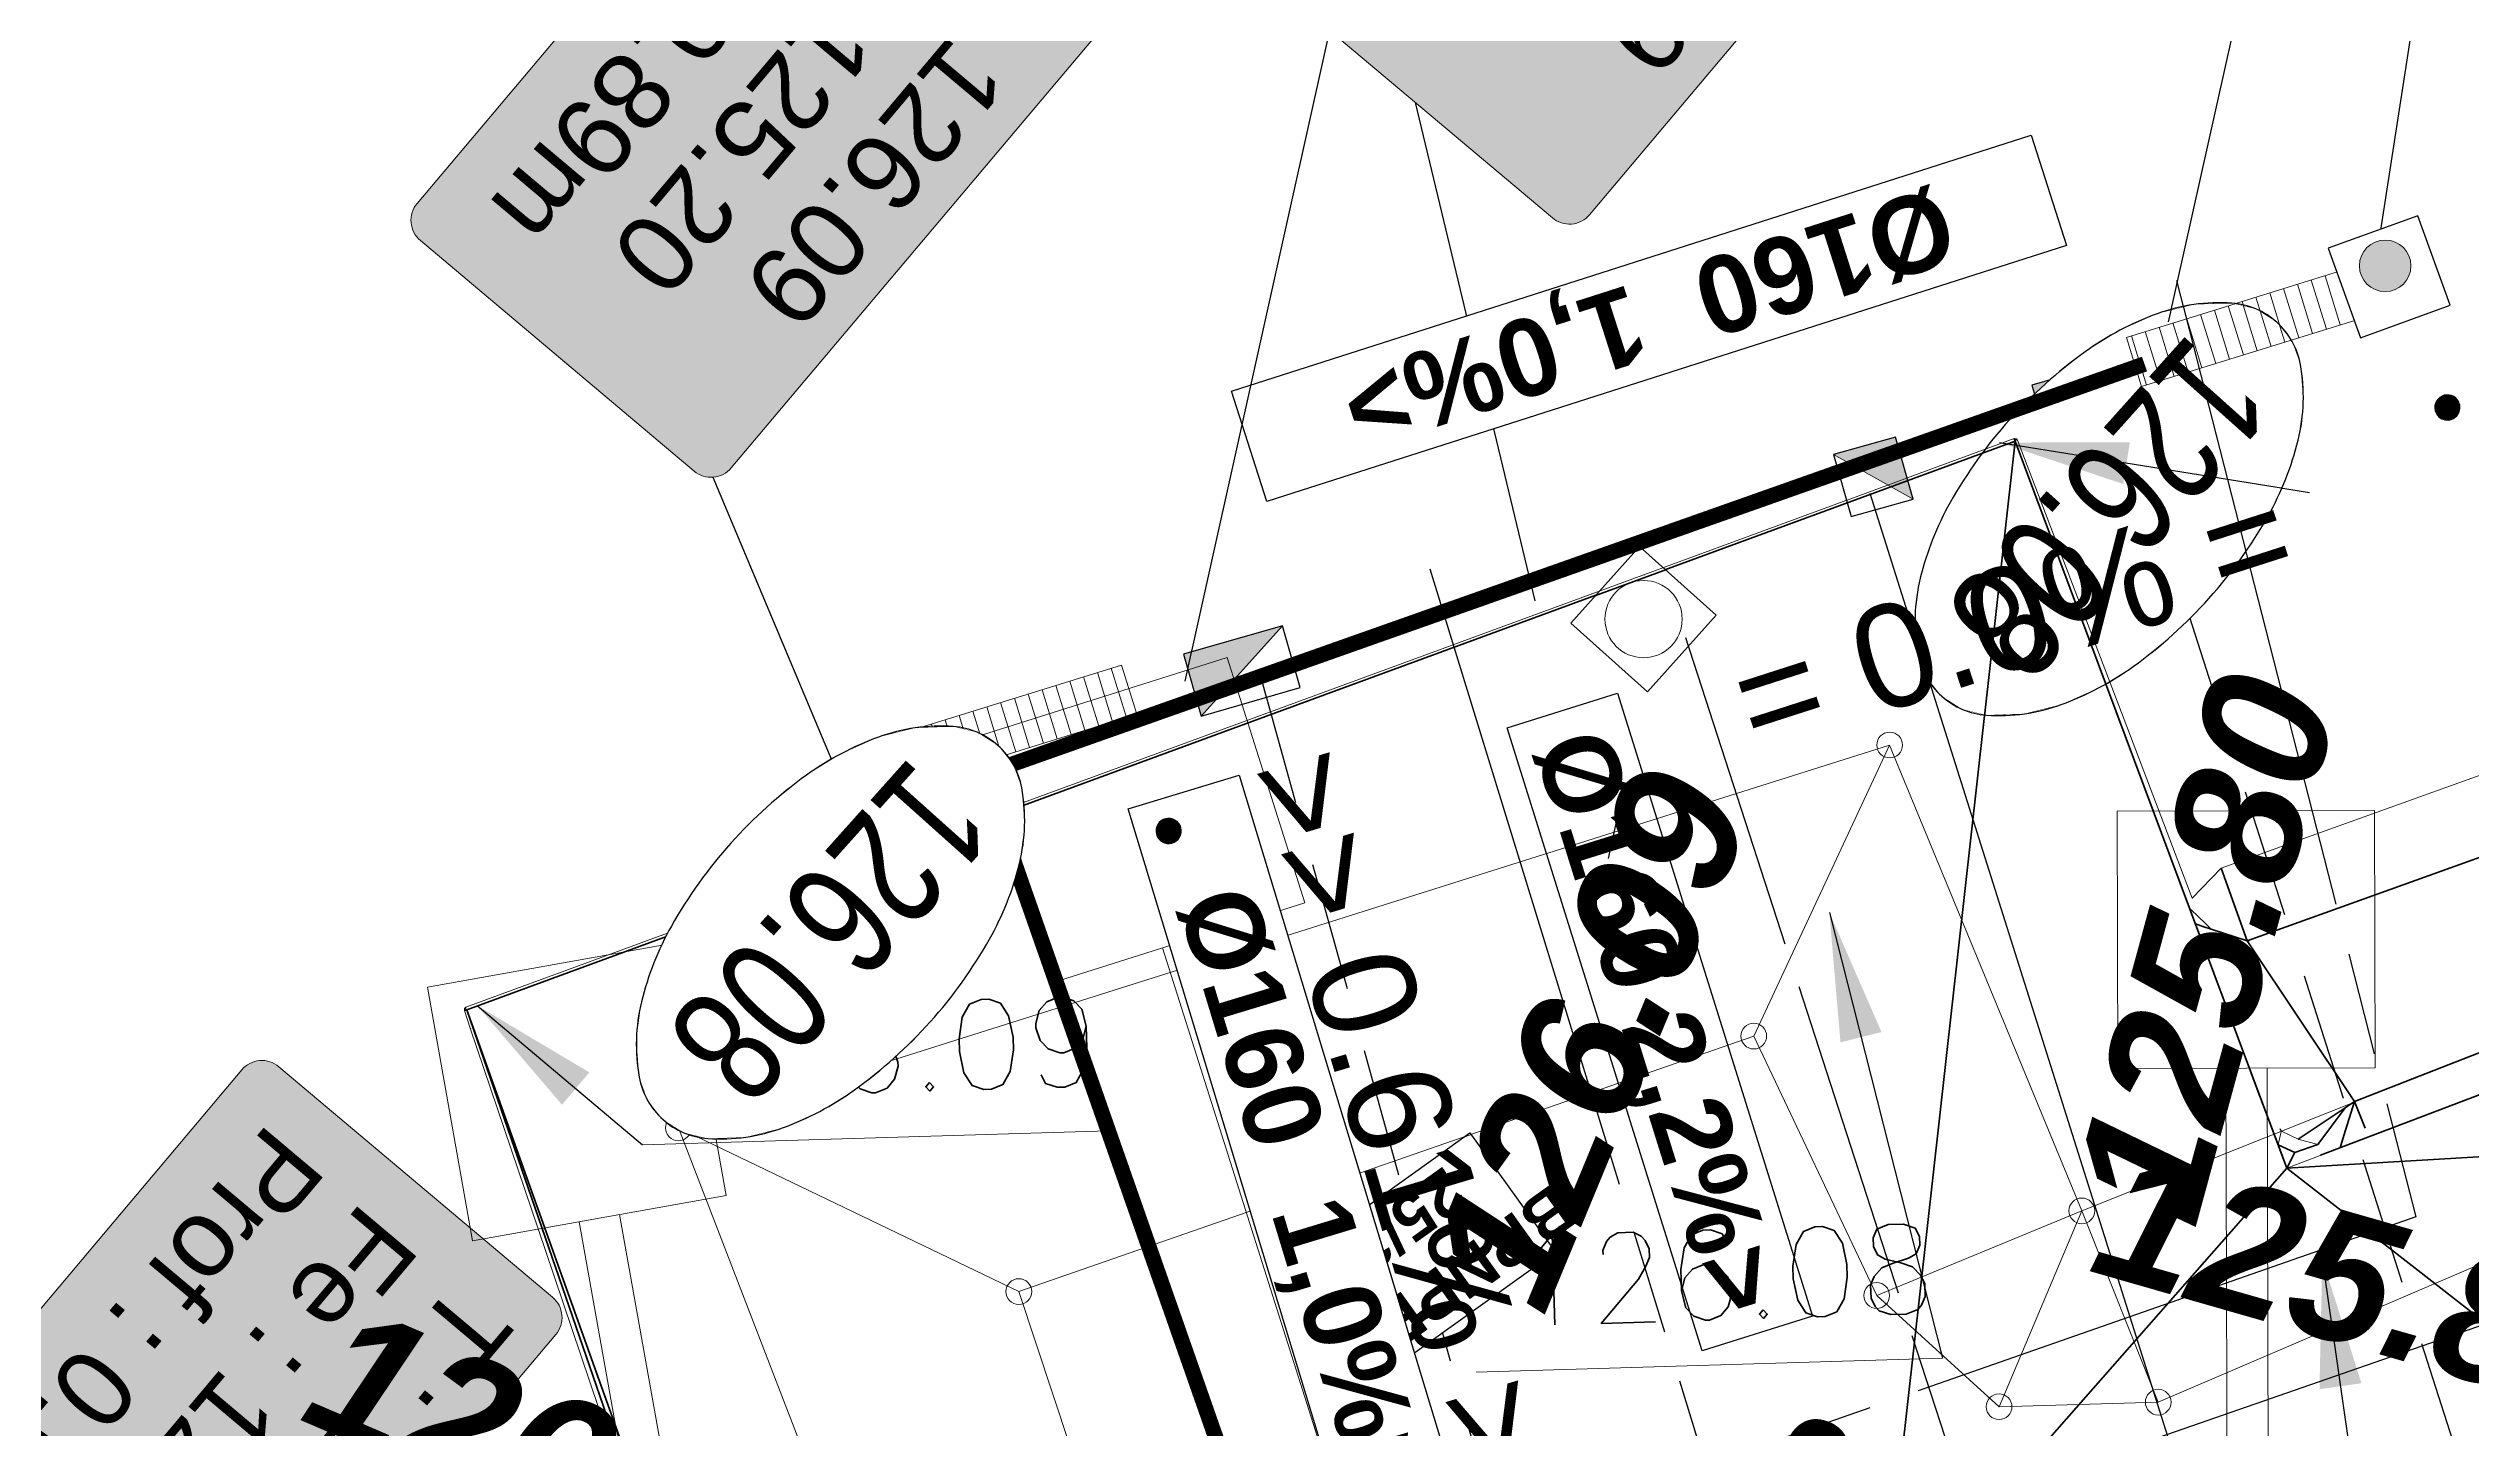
# Model space of a CAD drawing. Header units: metres. Extents: x -2858 to 512, y -1995 to 1252.
# Drawn here: x -1187.4 to -1177.99, y -934.37 to -929.01 of the extents above; entities that cross this region are included whole.
import ezdxf
from ezdxf import colors
from ezdxf.entities.mleader import LeaderData, LeaderLine
from ezdxf.enums import TextEntityAlignment as Align
from ezdxf.lldxf.tags import DXFTag
from ezdxf.math import Vec2, Vec3

# ---------------------------------------------------------------- set-up
doc = ezdxf.new("R2010")
doc.units = ezdxf.units.M
doc.header["$PDMODE"] = 33
doc.header["$PDSIZE"] = 0.1
for name, pattern in [('AEP-3', [3.3, 2.5, -0.2, 0.4, -0.2]), ('CACHEX2', [0.75, 0.5, -0.25]), ('EU-160', [1.425, 1.25, -0.175])]:
    doc.linetypes.add(name, pattern=pattern)
for name, color, linetype in [('04-NIV-COT', 1, 'Continuous'), ('05.2-EP-TXT', 5, 'Continuous'), ('06-EU-TXT', 24, 'Continuous'), ('07-AEP-TXT', 94, 'Continuous'), ('09-BT-4X35+TPC75', 1, 'CACHEX2'), ('09-BT-CFR', 1, 'Continuous'), ('11-TEL-TXT', 6, 'Continuous')]:
    doc.layers.add(name, color=color, linetype=linetype)
for name, color, linetype, lineweight in [('04-NIV-MSQ', 255, 'Continuous', 0), ('05.1-EP-U300', 5, 'Continuous', 30), ('05.2-EP-400PVC', 5, 'Continuous', 30), ('05.2-EP-RGD', 5, 'Continuous', 30), ('06-EU-160PVC', 24, 'EU-160', 30), ('06-EU-RGD', 24, 'Continuous', 30), ('07-AEP-BRT', 94, 'AEP-3', 30), ('11-TEL-CFR', 6, 'Continuous', 30), ('11-TEL-PVC45X3', 6, 'Continuous', 30)]:
    doc.layers.add(name, color=color, linetype=linetype, lineweight=lineweight)
for name, color, linetype, lineweight, true_color in [('Ass - EP - Regards', 5, 'Continuous', 0, 0x0000ff), ('Ass - EP - Réseau', 5, 'Continuous', 0, 0x0000ff), ('Ass - EP - Textes - Regards', 5, 'Continuous', 0, 0x0000ff), ('Ass - EU - Regards', 1, 'Continuous', 0, 0xff0000), ('Ass - EU - Réseau', 1, 'Continuous', 0, 0xff0000), ('Ass - EU - Textes - Regards', 1, 'Continuous', 0, 0xff0000), ('Surface Projet - Textes - Altitudes', 7, 'Continuous', 0, 0x333399), ('Surface PROJET VOIRIE - Cotations - Cotation Points', 7, 'Continuous', 0, 0xc02000), ('Surface PROJET VOIRIE - Entrées en terre talus', 5, 'Continuous', 0, 0x0000ff), ("Surface PROJET VOIRIE - Réseaux d'écoulement", 7, 'Ligne écoulement', 70, 0x33cccc), ('Surface PROJET VOIRIE - Surfaces projet', 7, 'Continuous', 0, 0x333399), ('Surface PROJET VOIRIE - Textes - Altitudes', 7, 'Continuous', 0, 0x333399), ('Surface PROJET VOIRIE - Textes - Pente des côtés', 7, 'Continuous', 0, 0x333399), ("TERRAIN APRES TERR BAT - Lignes d'arêtes", 7, 'Continuous', 0, 0xc04040), ('TERRAIN APRES TERR BAT - Points', 7, 'Continuous', 0, 0x808000)]:
    doc.layers.add(name, color=color, linetype=linetype, lineweight=lineweight, true_color=true_color)
doc.layers.add('DWG_MENSURA_(81 - 06-EU-TXT', color=7, linetype='Continuous', true_color=0x7f1f00)
doc.styles.add('Altitude Surfaces projet', font='arialbi.ttf', dxfattribs={"height": 0.5})
doc.styles.add('ARIAL', font='arial.ttf')
doc.styles.add('ARIAL GRAS', font='arialbd.ttf')
doc.styles.add('Cotation', font='romans.shx')
doc.styles.add('CoteHor.3', font='arial.ttf', dxfattribs={"height": 0.0017})
doc.styles.add('Couches géologiques', font='arial.ttf', dxfattribs={"height": 0.3})
doc.styles.add('Mensura_Standard', font='arial.ttf', dxfattribs={"height": 1})
doc.styles.add('Pente Surfaces projet', font='arial.ttf', dxfattribs={"height": 0.4})
doc.styles.get("Standard").update_dxf_attribs({"font": 'arial.ttf'})
tags = doc.linetypes.add('Ligne écoulement', pattern='A,5,[">",Mensura_Standard,S=2,R=0,X=0,Y=-1],0', length=5).pattern_tags.tags
tags[13:14] = [DXFTag(74, 4), DXFTag(75, 0), DXFTag(340, '0'), DXFTag(46, 0.0), DXFTag(50, 0.0), DXFTag(44, 0.0), DXFTag(45, 0.0)]
doc.dimstyles.get("Standard").update_dxf_attribs({"dimtxt": 0.18, "dimasz": 0.18, "dimexe": 0.18, "dimexo": 0.0625, "dimgap": 0.09, "dimtad": 0, "dimtih": 1, "dimtoh": 1, "dimdec": 4, "dimzin": 0, "dimdsep": 46, "dimtxsty": 'Standard', "dimcen": 0.09, "dimadec": 0, "dimazin": 0, "dimtfac": 1, "dimtdec": 4, "dimtofl": 0, "dimtmove": 0, "dimatfit": 3, "dimfxl": 1, "dimtolj": 1, "dimtzin": 0, "dimarcsym": 0})

# ---------------------------------------------------------------- blocks, each defined once
blk = doc.blocks.new('EU-TAB315')
at = {"color": 255, "lineweight": 0}
blk.add_wipeout([(0.2, 0.2), (-0.2, 0.2), (-0.2, -0.2), (0.2, -0.2)], dxfattribs=at)
blk.add_lwpolyline([(0.2, 0.2), (-0.2, 0.2), (-0.2, -0.2), (0.2, -0.2)], close=True)
at = {"lineweight": 9}
blk.add_circle((0, 0), 0.15, dxfattribs=at)
blk = doc.blocks.new('COFFRET')
at = {"color": 255, "lineweight": 0}
blk.add_wipeout([(-0.05, 0), (0.05, 0), (0.05, 0.1), (-0.05, 0.1)], dxfattribs=at)
at = {"lineweight": 0}
h = blk.add_hatch(color=256, dxfattribs=at)
h.dxf.hatch_style = 1
h.paths.add_polyline_path([(0.05, 0.1), (-0.05, 0), (0.05, 0)])
blk.add_lwpolyline([(-0.05, 0), (0.05, 0), (0.05, 0.1), (-0.05, 0.1)], close=True)
at = {"lineweight": 0, "flags": 128}
blk.add_lwpolyline([(0.05, 0.1), (-0.05, 0)], dxfattribs=at)
blk = doc.blocks.new('NIV-HG')
h = blk.add_hatch(color=256)
edge = h.paths.add_edge_path()
edge.add_arc((0.1, -0.1), 0.0187, 180, 360)
edge.add_arc((0.1, -0.1), 0.0187, 0, 180)
blk.add_lwpolyline([(0.0812, -0.1, 1), (0.1187, -0.1, 1)], format="xyb", close=True)
at = {"layer": '04-NIV-MSQ', "flags": 128}
blk.add_lwpolyline([(0.175, -0.375), (0.1811, -0.3387), (0.1985, -0.3063), (0.2379, -0.2654), (0.2848, -0.2336), (0.3404, -0.2087), (0.3988, -0.1915), (0.4739, -0.1791), (0.55, -0.175), (0.6261, -0.1791), (0.7012, -0.1915), (0.7596, -0.2087), (0.8152, -0.2336), (0.8621, -0.2654), (0.9015, -0.3063), (0.9189, -0.3387), (0.925, -0.375), (0.9189, -0.4113), (0.9015, -0.4437), (0.8621, -0.4846), (0.8152, -0.5164), (0.7596, -0.5413), (0.7012, -0.5585), (0.6261, -0.5709), (0.55, -0.575), (0.4739, -0.5709), (0.3988, -0.5585), (0.3404, -0.5413), (0.2848, -0.5164), (0.2379, -0.4846), (0.1985, -0.4437), (0.1811, -0.4113)], close=True, dxfattribs=at)
blk.add_wipeout([(0.175, -0.375), (0.1811, -0.3387), (0.1985, -0.3063), (0.2379, -0.2654), (0.2848, -0.2336), (0.3404, -0.2087), (0.3988, -0.1915), (0.4739, -0.1791), (0.55, -0.175), (0.6261, -0.1791), (0.7012, -0.1915), (0.7596, -0.2087), (0.8152, -0.2336), (0.8621, -0.2654), (0.9015, -0.3063), (0.9189, -0.3387), (0.925, -0.375), (0.9189, -0.4113), (0.9015, -0.4437), (0.8621, -0.4846), (0.8152, -0.5164), (0.7596, -0.5413), (0.7012, -0.5585), (0.6261, -0.5709), (0.55, -0.575), (0.4739, -0.5709), (0.3988, -0.5585), (0.3404, -0.5413), (0.2848, -0.5164), (0.2379, -0.4846), (0.1985, -0.4437), (0.1811, -0.4113)]).dxf.layer = '04-NIV-MSQ'
blk.add_lwpolyline([(0.175, -0.375, 0.166601), (0.1985, -0.4437, 0.105514), (0.2848, -0.5164, 0.068239), (0.3988, -0.5585, 0.054409), (0.55, -0.575, 0.054409), (0.7012, -0.5585, 0.068239), (0.8152, -0.5164, 0.105514), (0.9015, -0.4437, 0.166601), (0.925, -0.375, 0.166601), (0.9015, -0.3063, 0.105514), (0.8152, -0.2336, 0.068239), (0.7012, -0.1915, 0.054409), (0.55, -0.175, 0.054409), (0.3988, -0.1915, 0.068239), (0.2848, -0.2336, 0.105514), (0.1985, -0.3063, 0.166601)], format="xyb", close=True)
at = {"style": 'ARIAL', "width": 0.75}
blk.add_attdef('COTE', text='', height=0.175, dxfattribs=at).set_placement((0.55, -0.375), align=Align.MIDDLE_CENTER)
blk = doc.blocks.new('MENSURA_LEADER19', base_point=(-1135.2049, -950.979))
at = {"layer": 'Surface PROJET VOIRIE - Cotations - Cotation Points'}
blk.add_line((-1135.2049, -950.979), (-1135.2049, -950.979), dxfattribs=at)
blk = doc.blocks.new('MENSURA_LEADER20', base_point=(-1141.7514, -953.3165))
at = {"layer": 'Surface PROJET VOIRIE - Cotations - Cotation Points'}
blk.add_line((-1141.7514, -953.3165), (-1139.9406, -953.3165), dxfattribs=at)
at = {"layer": 'Surface PROJET VOIRIE - Cotations - Cotation Points', "style": 'Cotation'}
blk.add_text('126.09', height=0.35, dxfattribs=at).set_placement((-1141.6055, -952.7915), align=Align.TOP_LEFT)
blk = doc.blocks.new('MENSURA_LEADER21', base_point=(-1138.5415, -954.2968))
at = {"layer": 'Surface PROJET VOIRIE - Cotations - Cotation Points'}
blk.add_line((-1138.5415, -954.2968), (-1136.7308, -954.2968), dxfattribs=at)
at = {"layer": 'Surface PROJET VOIRIE - Cotations - Cotation Points', "style": 'Cotation'}
blk.add_text('126.08', height=0.35, dxfattribs=at).set_placement((-1138.3957, -953.7718), align=Align.TOP_LEFT)
blk = doc.blocks.new('MENSURA_LEADER259', base_point=(-1141.8126, -948.858))
at = {"layer": 'Ass - EP - Textes - Regards', "true_color": 0xffffff}
h = blk.add_hatch(color=7, dxfattribs=at)
edge = h.paths.add_edge_path(flags=0)
edge.add_arc((-1143.4955, -950.8912), 0.1024, 138.16176, 228.16176)
edge.add_line((-1143.5638, -950.9676), (-1142.5281, -951.8948))
edge.add_arc((-1142.4598, -951.8185), 0.1024, 228.16176, 318.16176)
edge.add_line((-1142.3834, -951.8868), (-1140.6926, -949.9982))
edge.add_arc((-1140.7689, -949.9299), 0.1024, 318.16176, 408.16176)
edge.add_line((-1140.7006, -949.8536), (-1141.7363, -948.9263))
edge.add_arc((-1141.8046, -949.0026), 0.1024, 48.16176, 138.16176)
edge.add_line((-1141.8809, -948.9343), (-1143.5718, -950.8229))
at = {"layer": 'Ass - EP - Textes - Regards', "color": 5, "true_color": 0x0000ff, "flags": 128}
blk.add_lwpolyline([(-1143.5718, -950.8229), (-1143.5718, -950.8229, 0.414214), (-1143.5638, -950.9676), (-1142.5281, -951.8948), (-1142.5281, -951.8948, 0.414214), (-1142.3834, -951.8868), (-1140.6926, -949.9982), (-1140.6926, -949.9982, 0.414214), (-1140.7006, -949.8536), (-1141.7363, -948.9263), (-1141.7363, -948.9263, 0.414214), (-1141.8809, -948.9343)], format="xyb", close=True, dxfattribs=at)
at = {"layer": 'Ass - EP - Textes - Regards', "color": 5, "true_color": 0x0000ff, "style": 'Couches géologiques'}
for s, p in [('Prof : 0.89m', (-1141.556, -949.336)), ('Fe : 125.20', (-1141.2021, -949.6529)), ('T : 126.09', (-1140.8482, -949.9697))]:
    blk.add_text(s, height=0.3, rotation=228.16176, dxfattribs=at).set_placement(p, align=Align.TOP_LEFT)
blk = doc.blocks.new('Default_SymbolReg')
at = {"color": 7, "linetype": 'Continuous', "lineweight": 0, "flags": 128}
blk.add_lwpolyline([(-0.5, -0.5), (-0.5, 0.5), (0.5, 0.5), (0.5, -0.5), (-0.5, -0.5)], dxfattribs=at)
blk = doc.blocks.new('MENSURA_LEADER292', base_point=(-1137.3959, -946.7876))
at = {"layer": 'Ass - EU - Textes - Regards', "true_color": 0xffffff}
h = blk.add_hatch(color=7, dxfattribs=at)
edge = h.paths.add_edge_path(flags=0)
edge.add_arc((-1139.0788, -948.8208), 0.1024, 138.16176, 228.16176)
edge.add_line((-1139.1471, -948.8971), (-1138.1114, -949.8244))
edge.add_arc((-1138.0431, -949.7481), 0.1024, 228.16176, 318.16176)
edge.add_line((-1137.9668, -949.8164), (-1136.2759, -947.9278))
edge.add_arc((-1136.3522, -947.8595), 0.1024, 318.16176, 408.16176)
edge.add_line((-1136.2839, -947.7832), (-1137.3196, -946.8559))
edge.add_arc((-1137.3879, -946.9322), 0.1024, 48.16176, 138.16176)
edge.add_line((-1137.4642, -946.8639), (-1139.1551, -948.7525))
at = {"layer": 'Ass - EU - Textes - Regards', "color": 1, "true_color": 0xff0000, "flags": 128}
blk.add_lwpolyline([(-1139.1551, -948.7525), (-1139.1551, -948.7525, 0.414214), (-1139.1471, -948.8971), (-1138.1114, -949.8244), (-1138.1114, -949.8244, 0.414214), (-1137.9668, -949.8164), (-1136.2759, -947.9278), (-1136.2759, -947.9278, 0.414214), (-1136.2839, -947.7832), (-1137.3196, -946.8559), (-1137.3196, -946.8559, 0.414214), (-1137.4642, -946.8639)], format="xyb", close=True, dxfattribs=at)
at = {"layer": 'Ass - EU - Textes - Regards', "color": 1, "true_color": 0xff0000, "style": 'Couches géologiques'}
for s, p in [('Prof : 0.69m', (-1137.1393, -947.2656)), ('Fe : 125.40', (-1136.7854, -947.5824)), ('T : 126.09', (-1136.4316, -947.8993))]:
    blk.add_text(s, height=0.3, rotation=228.16176, dxfattribs=at).set_placement(p, align=Align.TOP_LEFT)
blk = doc.blocks.new('MENSURA_LEADER302', base_point=(-1144.7505, -953.7804))
at = {"layer": 'Ass - EU - Textes - Regards', "true_color": 0xffffff}
h = blk.add_hatch(color=7, dxfattribs=at)
edge = h.paths.add_edge_path(flags=0)
edge.add_arc((-1146.4334, -955.8136), 0.1024, 138.16176, 228.16176)
edge.add_line((-1146.5017, -955.89), (-1145.466, -956.8172))
edge.add_arc((-1145.3977, -956.7409), 0.1024, 228.16176, 318.16176)
edge.add_line((-1145.3214, -956.8092), (-1143.6305, -954.9206))
edge.add_arc((-1143.7068, -954.8523), 0.1024, 318.16176, 408.16176)
edge.add_line((-1143.6385, -954.776), (-1144.6742, -953.8487))
edge.add_arc((-1144.7425, -953.925), 0.1024, 48.16176, 138.16176)
edge.add_line((-1144.8188, -953.8567), (-1146.5097, -955.7453))
at = {"layer": 'Ass - EU - Textes - Regards', "color": 1, "true_color": 0xff0000, "flags": 128}
blk.add_lwpolyline([(-1146.5097, -955.7453), (-1146.5097, -955.7453, 0.414214), (-1146.5017, -955.89), (-1145.466, -956.8172), (-1145.466, -956.8172, 0.414214), (-1145.3214, -956.8092), (-1143.6305, -954.9206), (-1143.6305, -954.9206, 0.414214), (-1143.6385, -954.776), (-1144.6742, -953.8487), (-1144.6742, -953.8487, 0.414214), (-1144.8188, -953.8567)], format="xyb", close=True, dxfattribs=at)
at = {"layer": 'Ass - EU - Textes - Regards', "color": 1, "true_color": 0xff0000, "style": 'Couches géologiques'}
for s, p in [('Prof : 0.63m', (-1144.4939, -954.2584)), ('Fe : 125.40', (-1144.14, -954.5753)), ('T : 126.03', (-1143.7862, -954.8921))]:
    blk.add_text(s, height=0.3, rotation=228.16176, dxfattribs=at).set_placement(p, align=Align.TOP_LEFT)
blk = doc.blocks.new('EP-PDC')
at = {"color": 255, "lineweight": 0}
blk.add_wipeout([(0.185, 0.185), (-0.185, 0.185), (-0.185, -0.185), (0.185, -0.185)], dxfattribs=at)
at = {"lineweight": 0}
h = blk.add_hatch(color=256, dxfattribs=at)
h.dxf.hatch_style = 1
edge = h.paths.add_edge_path()
edge.add_arc((0, -0.045), 0.1, 0, 360)
blk.add_lwpolyline([(0.185, 0.185), (-0.185, 0.185), (-0.185, -0.185), (0.185, -0.185)], close=True)
blk.add_circle((0, -0.045), 0.1, dxfattribs=at)
blk = doc.blocks.new('_None')
blk = doc.blocks.new('PENTE')
at = {"layer": 'Surface PROJET VOIRIE - Textes - Pente des côtés', "color": 24, "true_color": 0x993300, "style": 'Pente Surfaces projet'}
for s, rotation, p in [('>> 0.61% >>', 63.03058, (3062.9665, -582.0713)), ('= 0.0% =', 154.20387, (3059.8491, -581.9583))]:
    blk.add_text(s, height=0.4, rotation=rotation, dxfattribs=at).set_placement(p, align=Align.MIDDLE_CENTER)
blk = doc.blocks.new('ALTI')
at = {"layer": 'Surface PROJET VOIRIE - Textes - Altitudes', "color": 96, "true_color": 0x008000, "style": 'Altitude Surfaces projet'}
for rotation, p in [(115.81677, (3590.0818, -871.6205)), (206.60818, (3590.0219, -871.5279))]:
    blk.add_text('125.80', height=0.5, rotation=rotation, dxfattribs=at).set_placement(p, align=Align.MIDDLE_LEFT)
at = {"layer": 'Surface PROJET VOIRIE - Textes - Altitudes', "color": 24, "true_color": 0x993300, "style": 'Altitude Surfaces projet'}
for s, rotation, p in [('126.03', 202.21983, (3593.335, -870.9419)), ('126.09', 199.35947, (3591.9329, -873.1978)), ('126.09', 108.61722, (3595.1343, -876.383))]:
    blk.add_text(s, height=0.5, rotation=rotation, dxfattribs=at).set_placement(p, align=Align.MIDDLE_LEFT)
blk = doc.blocks.new('ASSAI')
at = {"layer": 'Ass - EP - Réseau', "flags": 128}
for points in [[(1275.0359, -317.2098), (1276.5474, -315.8488)], [(1275.143, -317.3287), (1276.7022, -315.9248)], [(1279.7264, -321.5973), (1281.8289, -318.9091)], [(1279.8524, -321.6959), (1281.9757, -318.9812)]]:
    blk.add_lwpolyline(points, dxfattribs=at)
at = {"layer": 'Ass - EU - Réseau', "flags": 128}
for points in [[(1277.4113, -320.6361), (1279.6972, -316.7686)], [(1277.5491, -320.7175), (1279.8394, -316.8425)]]:
    blk.add_lwpolyline(points, dxfattribs=at)
at = {"layer": 'DWG_MENSURA_(81 - 06-EU-TXT', "linetype": 'Continuous'}
blk.add_line((1275.8884, -319.8004), (1276.1356, -319.6598), dxfattribs=at)
at = {"layer": 'Surface PROJET VOIRIE - Entrées en terre talus', "flags": 128}
blk.add_lwpolyline([(1286.1854, -321.4027), (1282.2021, -319.3063), (1281.7916, -319.3184), (1281.7777, -319.3619), (1281.1381, -319.7492), (1280.0231, -321.7187), (1279.5737, -322.5124), (1279.5384, -322.5748), (1279.5384, -322.5748), (1279.5325, -322.5795), (1279.525, -322.5788), (1279.054, -322.3285), (1275.2259, -320.2938), (1274.5631, -319.9415), (1273.8692, -319.5726), (1273.8644, -319.5668), (1273.8651, -319.5592), (1274.3844, -318.5529), (1274.7382, -317.8676), (1274.5766, -317.8609), (1271.7663, -316.3413)], dxfattribs=at)
blk.add_lwpolyline([(1275.1829, -317.0059), (1275.2294, -316.9798), (1275.2077, -316.9118), (1275.2077, -316.9118), (1275.1257, -316.8658), (1275.1617, -316.9362), (1275.1806, -317.0048), (1275.1777, -317.0161)], close=True, dxfattribs=at)
at = {"layer": "Surface PROJET VOIRIE - Réseaux d'écoulement", "flags": 128}
for points in [[(1273.8644, -319.5668), (1273.8739, -319.5638), (1274.7737, -317.8485), (1275.2743, -316.8943), (1274.9696, -312.4204), (1274.9696, -312.4204), (1274.993, -312.3738), (1275.019, -312.3222), (1273.7411, -311.6267)], [(1275.0913, -317.2432), (1275.2294, -316.9798), (1275.2294, -316.9798), (1275.2743, -316.8943), (1271.2101, -312.8619), (1269.5565, -311.9658), (1269.3549, -311.862)], [(1275.15, -316.83), (1268.6725, -313.4802)], [(1268.5641, -313.665), (1274.9052, -316.8706)], [(1274.9052, -316.8706), (1268.5641, -313.665)], [(1274.7193, -317.597), (1269.1211, -314.57)], [(1269.1211, -314.57), (1274.7193, -317.597)], [(1273.8692, -319.5726), (1273.8739, -319.5638), (1277.6526, -316.8726), (1278.2521, -316.4457), (1279.1038, -316.0994)], [(1279.5384, -322.5748), (1279.5297, -322.5699), (1281.1159, -319.7276), (1279.52, -317.0928), (1279.5188, -317.0919), (1279.4339, -317.029), (1279.1376, -316.1137)], [(1274.9558, -316.7706), (1274.9052, -316.8706)], [(1275.0774, -316.7925), (1275.0317, -316.8132), (1274.9052, -316.8706)], [(1274.7193, -317.597), (1274.9052, -316.8706)], [(1274.9052, -316.8706), (1274.7193, -317.597)], [(1275.2077, -316.9118), (1275.1257, -316.8658), (1274.9478, -316.8815), (1274.9052, -316.8706)], [(1275.1617, -316.9362), (1274.9478, -316.8815)], [(1275.2743, -316.8943), (1275.2077, -316.9118)], [(1275.2743, -316.8943), (1277.6526, -316.8726)], [(1275.0913, -317.2432), (1275.2294, -316.9798)], [(1275.2294, -316.9798), (1275.2077, -316.9118)], [(1275.2077, -316.9118), (1275.2077, -316.9118)], [(1275.2077, -316.9118), (1275.2077, -316.9118)], [(1279.5325, -322.5795), (1279.5297, -322.5699), (1281.0934, -319.6916), (1279.5188, -317.0919)], [(1274.5766, -317.8609), (1274.7193, -317.597)], [(1274.7737, -317.8485), (1274.776, -317.7943), (1274.777, -317.7701), (1274.7786, -317.7325), (1274.7193, -317.597)], [(1274.804, -317.7907), (1274.792, -317.7633), (1274.7786, -317.7325)], [(1273.8739, -319.5638), (1279.5297, -322.5699)], [(1279.5297, -322.5699), (1273.8739, -319.5638)]]:
    blk.add_lwpolyline(points, dxfattribs=at)
at = {"layer": 'Surface PROJET VOIRIE - Surfaces projet', "flags": 128}
blk.add_lwpolyline([(1268.5535, -313.4187), (1275.2743, -316.8943), (1273.8739, -319.5638), (1279.5297, -322.5699), (1281.1159, -319.7276), (1282.1949, -319.0741), (1288.5483, -322.6113), (1289.4599, -321.1208), (1280.0773, -316.0017), (1279.4339, -317.029), (1278.2521, -316.4457), (1279.0381, -314.6536), (1272.4744, -311.0508)], dxfattribs=at)
blk.add_lwpolyline([(1274.7193, -317.597), (1269.1211, -314.57), (1264.5432, -322.6688), (1270.2428, -326.336), (1270.8725, -325.8484), (1275.7632, -328.747), (1276.8592, -328.1868), (1282.4522, -331.0641), (1286.9527, -322.962), (1288.187, -323.1005), (1283.2183, -331.2168), (1281.5502, -332.744), (1277.7642, -334.1341), (1271.2411, -333.3804), (1261.5107, -331.7591), (1257.6819, -330.574), (1262.2695, -322.8448), (1268.4289, -313.5967), (1274.9052, -316.8706)], close=True, dxfattribs=at)
at = {"layer": "TERRAIN APRES TERR BAT - Lignes d'arêtes", "flags": 128}
for points in [[(1287.9887, -321.7404), (1282.3993, -318.6486), (1282.3993, -318.6486), (1281.1807, -318.0457), (1280.5019, -317.9886), (1279.9624, -318.417), (1279.9624, -318.417), (1278.9157, -320.2425), (1276.2726, -318.7783), (1276.2726, -318.7783), (1276.7049, -317.7506), (1276.7098, -317.1084), (1276.2844, -316.6597), (1273.8568, -315.5294)], [(1276.2844, -316.6597), (1275.9287, -317.3762), (1268.8033, -313.8384)], [(1275.9287, -317.3762), (1276.7098, -317.1084)], [(1276.2726, -318.7783), (1275.0784, -319.1392), (1275.9287, -317.3762), (1276.7049, -317.7506)], [(1279.9624, -318.417), (1280.7675, -318.8287), (1279.3237, -321.6519), (1278.9157, -320.2425), (1278.9157, -320.2425)], [(1279.3237, -321.6519), (1275.0784, -319.1392)]]:
    blk.add_lwpolyline(points, dxfattribs=at)
at = {"layer": 'TERRAIN APRES TERR BAT - Points'}
for p in [(1276.2844, -316.6597), (1276.2844, -316.6597), (1276.7098, -317.1084), (1276.7098, -317.1084), (1275.9287, -317.3762), (1276.7049, -317.7506), (1276.7049, -317.7506), (1276.2726, -318.7783), (1276.2726, -318.7783), (1276.2726, -318.7783), (1276.2726, -318.7783), (1275.0784, -319.1392), (1278.9157, -320.2425), (1278.9157, -320.2425), (1278.9157, -320.2425), (1279.3237, -321.6519)]:
    blk.add_point(p, dxfattribs=at)
at = {"layer": 'Ass - EP - Regards'}
for p, rotation in [((1274.7179, -317.6038), 221.9988231136932), ((1279.4813, -322.0404), 51.96916150675439)]:
    blk.add_blockref('Default_SymbolReg', p, dxfattribs=dict(at, rotation=rotation))
at = {"layer": 'Ass - EP - Textes - Regards', "rotation": 133.5650505867652}
blk.add_blockref('MENSURA_LEADER259', (1274.6889, -324.8821), dxfattribs=at)
at = {"layer": 'Ass - EU - Regards', "rotation": 59.41440057160931}
blk.add_blockref('Default_SymbolReg', (1277.2258, -321.1072), dxfattribs=at)
at = {"layer": 'Ass - EU - Textes - Regards', "rotation": 133.5650505867652}
for name, p in [('MENSURA_LEADER292', (1271.7333, -323.0552)), ('MENSURA_LEADER302', (1280.1847, -323.0685))]:
    blk.add_blockref(name, p, dxfattribs=at)
at = {"layer": 'Surface PROJET VOIRIE - Cotations - Cotation Points', "rotation": 133.5650505867652}
for name, p in [('MENSURA_LEADER21', (1277.964, -318.7101)), ('MENSURA_LEADER19', (1273.2604, -318.5789)), ('MENSURA_LEADER20', (1279.4658, -321.7115))]:
    blk.add_blockref(name, p, dxfattribs=at)
at = {"layer": 'Surface PROJET VOIRIE - Textes - Altitudes', "color": 96, "true_color": 0x008000, "style": 'CoteHor.3'}
for rotation, p in [(204.41273, (1274.9023, -316.8719)), (113.62132, (1274.718, -317.594))]:
    blk.add_text('125.80', height=0.0017, rotation=rotation, dxfattribs=at).set_placement(p, align=Align.MIDDLE_LEFT)
at = {"layer": 'Surface PROJET VOIRIE - Textes - Altitudes', "color": 105, "true_color": 0x339966, "style": 'CoteHor.3'}
for s, p in [('126.03', (1275.126, -316.8656)), ('126.04', (1275.208, -316.9115)), ('126.04', (1275.208, -316.9115)), ('126.06', (1275.162, -316.936)), ('126.10', (1275.1809, -317.0045)), ('126.10', (1275.1832, -317.0056)), ('126.07', (1275.2297, -316.9796)), ('126.10', (1275.178, -317.0158)), ('126.10', (1274.5769, -317.8606)), ('126.10', (1274.7385, -317.8673)), ('126.10', (1274.3847, -318.5526)), ('126.10', (1273.8647, -319.5665)), ('126.10', (1273.8654, -319.5589)), ('126.10', (1273.8695, -319.5723)), ('126.10', (1274.5634, -319.9412)), ('126.10', (1275.2262, -320.2935)), ('126.10', (1280.0234, -321.7184)), ('126.10', (1279.0544, -322.3282)), ('126.10', (1279.574, -322.5121)), ('126.10', (1279.5253, -322.5785)), ('126.10', (1279.5328, -322.5792)), ('126.10', (1279.5387, -322.5745)), ('126.10', (1279.5387, -322.5745))]:
    blk.add_text(s, height=0.0017, rotation=133.56505, dxfattribs=at).set_placement(p, align=Align.TOP_LEFT)
at = {"layer": 'Surface PROJET VOIRIE - Textes - Altitudes', "color": 24, "true_color": 0x993300, "style": 'CoteHor.3'}
for s, rotation, p in [('126.07', 197.48713, (1275.2841, -316.8912)), ('126.09', 197.16402, (1273.8838, -319.5608)), ('126.09', 106.42177, (1279.5287, -322.5668))]:
    blk.add_text(s, height=0.0017, rotation=rotation, dxfattribs=at).set_placement(p, align=Align.MIDDLE_LEFT)
at = {"layer": 'Ass - EP - Textes - Regards', "linetype": 'Continuous', "lineweight": 0}
for points in [[(1272.487, -318.9411), (1270.5678, -320.1912)], [(1277.8929, -322.0939), (1277.3509, -323.2361)]]:
    blk.add_leader(points, dimstyle='Standard', override={"dimasz": 0, "dimldrblk": 'None'}, dxfattribs=at)
at = {"layer": 'Ass - EU - Textes - Regards', "linetype": 'Continuous', "lineweight": 0}
blk.add_leader([(1275.5794, -320.5377), (1274.4478, -322.1755)], dimstyle='Standard', override={"dimasz": 0, "dimldrblk": 'None'}, dxfattribs=at)
at = {"layer": 'Surface PROJET VOIRIE - Cotations - Cotation Points', "linetype": 'Continuous', "lineweight": 0}
for points in [[(1275.4445, -316.5565), (1276.2739, -315.5702)], [(1275.7191, -318.88), (1276.716, -317.398)], [(1273.919, -319.6052), (1273.2604, -318.5789)], [(1279.4911, -322.5504), (1279.4658, -321.7115)]]:
    blk.add_leader(points, dimstyle='Standard', override={"dimasz": 0.5}, dxfattribs=at)

msp = doc.modelspace()

# ---------------------------------------------------------------- hatches: boundary and pattern name
at = {"layer": '05.1-EP-U300', "lineweight": 9}
h = msp.add_hatch(dxfattribs=at)
h.set_pattern_fill('BAT_NORM', color=256, scale=0.075, angle=194.02415)
h.set_pattern_definition([(107.185905, (-1269.501564, -850.415876), (-0.053738498, -0.01662036), [])])
h.paths.add_polyline_path([(-1184.1001, -931.6696), (-1183.2352, -931.4008), (-1183.1761, -931.5919), (-1184.041, -931.8607)])

# ---------------------------------------------------------------- linework, layer by layer
msp.add_lwpolyline([(-1184.1001, -931.6696), (-1183.2352, -931.4008), (-1183.1761, -931.5919), (-1184.041, -931.8607)], close=True, dxfattribs=at)

# ---------------------------------------------------------------- block references
at = {"layer": '06-EU-RGD', "rotation": 48.16200224059754}
msp.add_blockref('EU-TAB315', (-1181.208, -931.2224), dxfattribs=at)
at = {"layer": '09-BT-CFR', "xscale": 3.999999999999996, "yscale": 2.5, "rotation": 196.1404002670175}
msp.add_blockref('COFFRET', (-1179.5083, -930.2581), dxfattribs=at)

# ---------------------------------------------------------------- next in the draw order: linework, layer by layer
at = {"layer": '06-EU-160PVC', "flags": 128}
msp.add_lwpolyline([(-1181.0453, -931.2944), (-1179.9635, -934.6292), (-1180.3602, -935.2836), (-1190.4151, -938.8894)], dxfattribs=at)

# ---------------------------------------------------------------- next in the draw order: block references
at = {"layer": '09-BT-CFR', "xscale": 3.999999999999994, "yscale": 2.5, "rotation": 196.1404002670173}
msp.add_blockref('COFFRET', (-1182.8028, -931.3036), dxfattribs=at)

# ---------------------------------------------------------------- next in the draw order: linework, layer by layer
at = {"layer": '09-BT-4X35+TPC75', "flags": 128}
for points in [[(-1179.3278, -930.4641), (-1177.9138, -934.8918, -0.556151), (-1179.6555, -937.7544), (-1189.0053, -940.6995)], [(-1182.6932, -931.453), (-1181.4857, -935.8132, -0.343532), (-1182.1886, -937.544), (-1189.0865, -940.3848)]]:
    msp.add_lwpolyline(points, format="xyb", dxfattribs=at)

# ---------------------------------------------------------------- next in the draw order: block references
at = {"layer": '11-TEL-CFR', "xscale": 2.500000000000001, "yscale": 2.500000000000001, "rotation": 105.8293118463963}
msp.add_blockref('COFFRET', (-1180.1955, -930.6358), dxfattribs=at)

# ---------------------------------------------------------------- next in the draw order: linework, layer by layer
at = {"layer": '11-TEL-PVC45X3', "flags": 128}
msp.add_lwpolyline([(-1180.3299, -930.7334), (-1178.8271, -935.4954), (-1189.71, -939.252)], dxfattribs=at)

# ---------------------------------------------------------------- next in the draw order: block references
at = {"layer": '04-NIV-COT', "xscale": 2.600000000000001, "yscale": 2.600000000000001, "zscale": 2.600000000000001, "rotation": 228.1617603435354}
msp.add_blockref('NIV-HG', (-1177.7196, -930.3803), dxfattribs=at).add_auto_attribs({'COTE': '126.08'})

# ---------------------------------------------------------------- next in the draw order: texts
at = {"layer": '06-EU-TXT', "insert": (-1181.1771, -932.7977), "char_height": 0.3, "attachment_point": 5, "rotation": 287.37531, "style": 'ARIAL GRAS', "bg_fill": 19, "box_fill_scale": 1.25, "bg_fill_color": 256, "bg_fill_transparency": 0}
msp.add_mtext_dynamic_manual_height_columns('%%C160 2,2%>', width=2.385825, gutter_width=7.5, heights=[0], dxfattribs=at)

# ---------------------------------------------------------------- next in the draw order: hatches: boundary and pattern name
at = {"layer": '05.1-EP-U300', "lineweight": 9}
h = msp.add_hatch(dxfattribs=at)
h.set_pattern_fill('BAT_NORM', color=256, scale=0.075, angle=194.02415)
h.set_pattern_definition([(107.185905, (-1264.73431, -848.87457), (-0.053738498, -0.01662036), [])])
h.paths.add_polyline_path([(-1179.3329, -930.1283), (-1178.4679, -929.8595), (-1178.4088, -930.0506), (-1179.2738, -930.3194)])

# ---------------------------------------------------------------- next in the draw order: linework, layer by layer
msp.add_lwpolyline([(-1179.3329, -930.1283), (-1178.4679, -929.8595), (-1178.4088, -930.0506), (-1179.2738, -930.3194)], close=True, dxfattribs=at)
at = {"layer": '07-AEP-BRT', "color": 3, "flags": 128}
msp.add_lwpolyline([(-1182.0378, -931.0273), (-1180.8693, -934.8285), (-1189.6163, -937.8767)], dxfattribs=at)

# ---------------------------------------------------------------- next in the draw order: texts
at = {"layer": '07-AEP-TXT', "insert": (-1182.1006, -933.7214), "char_height": 0.18, "attachment_point": 5, "rotation": 215.62978, "style": 'ARIAL GRAS', "bg_fill": 19, "box_fill_scale": 1.25, "bg_fill_color": 256, "bg_fill_transparency": 0}
msp.add_mtext_dynamic_manual_height_columns('{\\C3;BRNPEHD 25/32}', width=0.851215, gutter_width=4.5, heights=[0], dxfattribs=at)

# ---------------------------------------------------------------- next in the draw order: block references
at = {"layer": '05.2-EP-TXT', "rotation": 228.1617603435354}
msp.add_blockref('ASSAI', (-91.9684, -194.614), dxfattribs=at)

# ---------------------------------------------------------------- next in the draw order: linework, layer by layer
at = {"layer": '05.2-EP-400PVC', "lineweight": 9, "const_width": 0.06, "flags": 128}
msp.add_lwpolyline([(-1179.2627, -930.2317), (-1183.7716, -931.8256), (-1182.3577, -935.8619)], dxfattribs=at)
at = {"layer": '05.2-EP-400PVC', "flags": 128}
msp.add_lwpolyline([(-1175.0029, -932.9409), (-1192.2164, -938.9201)], dxfattribs=at)

# ---------------------------------------------------------------- next in the draw order: block references
at = {"layer": '05.2-EP-RGD', "rotation": 199.9600096658098}
msp.add_blockref('EP-PDC', (-1178.3127, -929.8926), dxfattribs=at)

# ---------------------------------------------------------------- next in the draw order: texts
at = {"layer": '05.2-EP-TXT', "char_height": 0.3, "attachment_point": 5, "style": 'ARIAL GRAS', "bg_fill": 19, "box_fill_scale": 1.25, "bg_fill_color": 256, "bg_fill_transparency": 0}
for s, insert, rotation in [('%%C160  1,0%>', (-1181.1973, -930.0226), 197.75766), ('%%C160  1,0%>', (-1182.5526, -933.4645), 286.87719), ('%%C200  0,7%>', (-1177.2282, -934.5817), 197.26791)]:
    msp.add_mtext_dynamic_manual_height_columns(s, width=3.110967, gutter_width=7.5, heights=[0], dxfattribs=dict(at, insert=insert, rotation=rotation))

# ---------------------------------------------------------------- next in the draw order: leaders
at = {"layer": '11-TEL-TXT', "color": 242, "true_color": 0xcd2027}
ml = msp.add_multileader_mtext('Standard', dxfattribs=at)
ml.set_content('COFFRET cibe', color=(205, 32, 39), style='ARIAL GRAS')
ml.set_leader_properties()
ml.set_arrow_properties(name='NONE')
ml.build(insert=Vec2(0, 0))
ml.multileader.update_dxf_attribs({"arrow_head_size": 0.5, "scale": 0.125})
ctx = ml.context
ctx.base_point, ctx.scale, ctx.char_height, ctx.arrow_head_size, ctx.landing_gap_size, ctx.plane_origin, ctx.plane_x_axis, ctx.plane_y_axis = Vec3(-1174.5517, -922.685), 0.125, 0.5, 0.5, 0.25, Vec3(-1175.892, -915.6809), Vec3(-0.66703, -0.745031), Vec3(0.745031, -0.66703)
ctx.text_align_type = 2
notes = []
notes.append((ctx, [(0, (1, 1, 0), (-1178.5112, -927.1075), (0.66703, 0.745031), 0.6052, [(0, [(-1179.169, -930.0675)], 0, [])])]))
ctx.mtext.insert, ctx.mtext.text_direction, ctx.mtext.alignment, ctx.mtext.line_spacing_factor, ctx.mtext.flow_direction = Vec3(-1177.7513, -926.6399), Vec3(-0.66703, -0.745031), 3, 0.9, 5
ctx.mtext.has_bg_fill, ctx.mtext.bg_color, ctx.mtext.bg_scale_factor, ctx.mtext.bg_transparency, ctx.mtext.use_window_bg_color = 1, -1023410125, 1.25, 0, 0
for ctx, leaders in notes:
    for number, flags, end, landing, length, lines in leaders:
        leader = LeaderData()
        leader.index, (leader.has_last_leader_line, leader.has_dogleg_vector, leader.attachment_direction) = number, flags
        leader.last_leader_point, leader.dogleg_vector, leader.dogleg_length = Vec3(end), Vec3(landing), length
        for number, points, colour, breaks in lines:
            line = LeaderLine()
            line.index, line.vertices, line.color, line.breaks = number, Vec3.list(points), colors.encode_raw_color(colour), breaks
            leader.lines.append(line)
        ctx.leaders.append(leader)

# ---------------------------------------------------------------- next in the draw order: leaders
ml = msp.add_multileader_mtext('Standard', dxfattribs=at)
ml.set_content('COFFRET cibe', color=(205, 32, 39), style='ARIAL GRAS')
ml.set_leader_properties()
ml.set_arrow_properties(name='NONE')
ml.build(insert=Vec2(0, 0))
ml.multileader.update_dxf_attribs({"arrow_head_size": 0.5, "scale": 0.125})
ctx = ml.context
ctx.base_point, ctx.scale, ctx.char_height, ctx.arrow_head_size, ctx.landing_gap_size, ctx.plane_origin, ctx.plane_x_axis, ctx.plane_y_axis = Vec3(-1178.3714, -924.0811), 0.125, 0.5, 0.5, 0.25, Vec3(-1179.7117, -917.077), Vec3(-0.66703, -0.745031), Vec3(0.745031, -0.66703)
ctx.text_align_type = 2
notes = []
notes.append((ctx, [(0, (1, 1, 0), (-1182.3309, -928.5036), (0.66703, 0.745031), 0.6052, [(0, [(-1182.9887, -931.4636)], 0, [])])]))
ctx.mtext.insert, ctx.mtext.text_direction, ctx.mtext.alignment, ctx.mtext.line_spacing_factor, ctx.mtext.flow_direction = Vec3(-1181.571, -928.0361), Vec3(-0.66703, -0.745031), 3, 0.9, 5
ctx.mtext.has_bg_fill, ctx.mtext.bg_color, ctx.mtext.bg_scale_factor, ctx.mtext.bg_transparency, ctx.mtext.use_window_bg_color = 1, -1023410125, 1.25, 0, 0
for ctx, leaders in notes:
    for number, flags, end, landing, length, lines in leaders:
        leader = LeaderData()
        leader.index, (leader.has_last_leader_line, leader.has_dogleg_vector, leader.attachment_direction) = number, flags
        leader.last_leader_point, leader.dogleg_vector, leader.dogleg_length = Vec3(end), Vec3(landing), length
        for number, points, colour, breaks in lines:
            line = LeaderLine()
            line.index, line.vertices, line.color, line.breaks = number, Vec3.list(points), colors.encode_raw_color(colour), breaks
            leader.lines.append(line)
        ctx.leaders.append(leader)

# ---------------------------------------------------------------- next in the draw order: linework, layer by layer
at = {"layer": '07-AEP-BRT', "color": 3, "flags": 128}
msp.add_lwpolyline([(-1179.1381, -929.9073), (-1178.2091, -933.5437), (-1189.8771, -937.6255)], dxfattribs=at)

# ---------------------------------------------------------------- next in the draw order: block references
at = {"layer": 'Surface Projet - Textes - Altitudes', "rotation": 228.1617603435354}
msp.add_blockref('ALTI', (1864.6589, 1159.8136), dxfattribs=at)
at = {"layer": 'Surface PROJET VOIRIE - Textes - Pente des côtés', "rotation": 223.6617603435353}
msp.add_blockref('PENTE', (1435.5899, 760.2993), dxfattribs=at)

# ---------------------------------------------------------------- next in the draw order: block references
at = {"layer": '04-NIV-COT', "xscale": 2.600000000000001, "yscale": 2.600000000000001, "zscale": 2.600000000000001, "rotation": 228.1617603435354}
msp.add_blockref('NIV-HG', (-1182.6851, -932.0249), dxfattribs=at).add_auto_attribs({'COTE': '126.08'})

doc.saveas('drawing.dxf')
